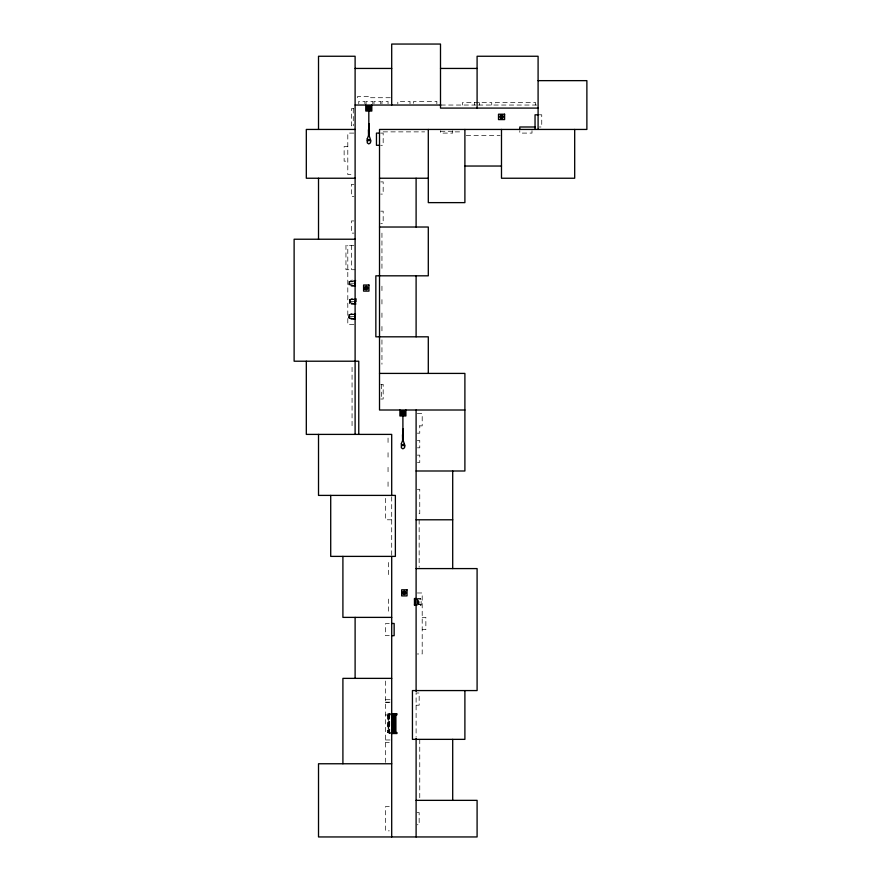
<?xml version="1.0" encoding="UTF-8"?>
<svg xmlns="http://www.w3.org/2000/svg" width="881" height="881" viewBox="0 0 881 881"><rect width="100%" height="100%" fill="white"/><g stroke="black" fill="none" stroke-linecap="round" stroke-linejoin="round"><path stroke-width="0.66" stroke-dasharray="4.41 3.3" d="M349.019 284.189L354.757 285.642M349.79 317.909L348.909 317.413M349.294 302.359L355.021 303.802M354.647 319.087L349.691 318.151L349.35 317.369M355.032 304.033L350.065 303.097L349.735 302.315M349.162 284.904L349.294 281.435M348.931 317.887L348.953 314.891L349.614 315.09M349.405 284.904L349.46 281.446M349.118 314.66L349.052 318.129L349.184 314.66M349.647 284.684L349.702 281.678M349.515 303.075L349.504 299.606M354.757 285.873L349.801 284.937L349.724 281.446M349.294 318.129L349.35 314.66M349.669 303.075L349.735 299.606M355.043 286.017C347.566 288.781 347.764 277.515 355.142 280.521M349.559 318.129L349.438 314.88M355.12 298.835L349.955 299.661L349.768 302.844M354.933 319.241C347.455 321.994 347.654 310.729 355.032 313.746M349.933 303.075L349.999 299.617M355.318 304.187C347.841 306.94 348.028 295.675 355.417 298.692M349.504 281.843L354.845 280.665M349.757 281.766L354.834 280.896M350.021 299.936L355.109 299.066M417.187 604.201L418.299 602.263L417.462 601.778L418.398 599.851L417.528 599.532M417.451 602.483L417.99 601.679M417.682 602.163L418.442 601.624L417.098 599.862M349.581 314.715L354.735 313.889M349.713 314.913L354.724 314.121M349.427 282.195L349.063 281.667L349.955 281.678M349.691 300.366L349.339 299.837L350.231 299.848M390.338 97.725L369.745 97.725L369.745 96.503L357.554 96.503L357.554 97.725M440.94 105.037L475.74 105.037M478.449 105.037L536.727 105.037M353.887 108.704L351.453 108.704L351.453 125.785L353.887 125.785M539.304 114.805L541.749 114.805L541.749 126.996L539.304 126.996M440.5 131.269L452.702 131.269M383.169 131.875L424.642 131.875M455.136 131.875L462.459 131.875M353.887 133.097L347.797 133.097L347.797 174.57L353.887 174.57M380.724 133.097L383.169 133.097L383.169 145.299L380.724 145.299M466.247 135.542L500.133 135.542M347.797 146.521L344.13 146.521L344.13 161.157L347.797 161.157M380.724 181.893L383.169 181.893L383.169 194.095L380.724 194.095M353.887 184.327L351.453 184.327L351.453 196.529L353.887 196.529M380.724 211.165L383.169 211.165L383.169 223.367L380.724 223.367M353.887 220.933L351.453 220.933L351.453 233.124L353.887 233.124M353.887 245.325L345.958 245.325L345.958 269.718L355.109 269.718M353.887 324.615L347.797 324.615L347.797 245.325M380.724 384.391L383.169 384.391L383.169 399.027L380.724 399.027M417.319 413.663L422.197 413.663L422.197 425.864L417.319 425.864M417.319 433.177L419.763 433.177L419.763 425.864M417.319 440.5L419.763 440.5L419.763 447.823L417.319 447.823M417.319 455.136L419.763 455.136L419.763 462.459L417.319 462.459M417.319 489.296L419.763 489.296L419.763 513.689L417.319 513.689M391.704 519.79L385.603 519.79L385.603 496.752M417.319 592.979L422.197 592.979L422.197 653.977L417.319 653.977M416.295 598.507L421.129 598.507L421.129 605.324L415.083 605.324M417.792 599.124L421.129 599.124M417.792 604.707L421.129 604.707M422.197 617.383L425.864 617.383L425.864 629.574L422.197 629.574M389.27 623.473L385.603 623.473L385.603 635.675L389.27 635.675M385.603 699.712L391.704 699.712M385.603 702.157L391.704 702.157M385.603 702.399L389.27 702.399M416.107 705.207L419.158 705.207L419.158 693.006L416.107 693.006L416.107 736.857M389.721 713.654L389.754 733.642M392.045 713.775L387.398 713.775L387.398 714.777L392.045 714.777M385.603 714.965L391.704 714.965M388.114 716.143L388.829 716.143M388.114 716.605L388.829 716.605M388.114 717.685L388.829 717.685M388.114 718.147L388.829 718.147M388.114 719.237L388.829 719.237M388.114 719.7L388.829 719.7M388.114 720.79L388.829 720.79M388.114 721.253L388.829 721.253M388.114 722.332L388.829 722.332M388.114 722.794L388.829 722.794M388.08 723.885L388.829 723.885M388.08 724.347L388.829 724.347M388.08 725.437L388.829 725.437M388.08 725.9L388.829 725.9M388.08 726.979L388.829 726.979M388.08 727.442L388.829 727.442M388.08 728.532L388.829 728.532M388.08 728.994L388.829 728.994M388.08 730.085L388.829 730.085M388.08 730.547L388.829 730.547M388.114 731.626L388.829 731.626M388.114 732.089L388.829 732.089M392.045 732.529L387.398 732.529L387.398 733.532L392.045 733.532M385.603 739.974L391.704 739.974M385.603 742.408L389.27 742.408M389.27 806.456L385.603 806.456L385.603 830.849L389.27 830.849M417.12 812.557L419.158 812.557L419.158 824.748L417.12 824.748M349.955 281.446L349.074 281.435L349.008 284.904L349.9 284.915M349.041 283.164L349.713 283.175M349.922 283.186L355.495 283.286M350.231 299.617L349.339 299.606L349.283 303.064L350.164 303.086M349.305 301.335L349.988 301.346M350.186 301.346L355.759 301.445M348.964 314.66L349.845 314.671M348.931 316.389L349.603 316.4M349.801 316.4L355.384 316.499M348.898 318.118L349.79 318.14M354.647 318.856L349.57 317.711M417.517 600.346L417.715 602.582M535.648 105.037L535.648 102.603L495.397 102.603L495.397 105.037M531.992 130.663L531.992 133.097L519.79 133.097L519.79 130.663M491.73 105.037L491.73 102.603L462.459 102.603L462.459 105.037M479.539 102.603L479.539 105.037M474.661 102.603L474.661 105.037M452.702 130.663L452.702 133.097L440.5 133.097L440.5 130.663M436.844 103.826L436.844 101.381L413.663 101.381L413.663 103.826M420.501 598.507L420.501 599.124M420.501 604.707L420.501 605.324M419.763 739.357L419.763 799.001M419.158 519.79L419.158 567.232M417.594 599.124L417.594 604.707M410.006 103.826L410.006 101.381L397.805 101.381L397.805 103.826M391.704 496.752L391.704 556.385M389.325 714.777L389.325 732.529M389.182 713.775L389.182 733.532M389.006 713.775L389.006 714.777M389.006 732.529L389.006 733.532M388.807 714.777L388.807 732.529M388.653 562.485L388.653 574.687M388.653 599.08L388.653 611.282M388.631 714.777L388.532 732.529M388.356 714.777L388.356 732.529M388.047 103.826L388.047 101.381L381.947 101.381L381.947 103.826M388.047 438.055L388.047 445.379M388.047 452.702L388.047 460.014M388.047 467.337L388.047 474.661M388.047 481.973L388.047 489.296M388.014 714.777L388.014 732.529M387.838 714.777L387.838 732.529M385.603 681.035L385.603 762.428M381.947 233.124L381.947 269.718M381.947 286.193L381.947 292.899M381.947 299.606L381.947 306.313M381.947 313.03L381.947 319.737M381.947 326.444L381.947 333.15M381.947 339.868L381.947 364.26M381.341 384.391L381.341 399.027M380.724 103.826L380.724 101.381L374.018 101.381L374.018 103.826M372.795 103.826L372.795 101.381L366.089 101.381L366.089 103.826M364.866 103.826L364.866 101.381L358.765 101.381L358.765 103.826M353.281 108.704L353.281 125.785M352.059 367.311L352.059 428.298M351.453 245.325L351.453 269.718M418.673 600.666L417.737 600.919L418.321 603.078L419.257 602.824L418.673 600.666M418.365 601.976L417.429 602.175L417.847 604.355L418.794 604.157L418.365 601.976M419.532 601.866L418.563 601.888L418.596 604.113L419.554 604.091L419.532 601.866"/><path stroke-width="1.32" d="M355.197 285.918L355.219 283.275L355.186 283.957M354.636 319.087L355.428 313.867L354.933 319.241M355.23 283.275L354.746 285.873M355.076 319.131L355.175 313.856M355.506 301.445L355.021 304.033M355.043 286.017L355.142 280.521M355.318 304.187L355.803 299.055L355.241 299.033L355.814 298.813M355.561 298.802L355.495 301.445M369.106 135.905L369.216 123.891M403.19 440.819L403.3 428.794M355.021 281.931L355.539 280.643M355.252 281.942L354.834 280.665M354.867 315.805L354.867 317.898L355.098 315.816M355.472 300.839L355.528 300.047M354.867 315.883L355.142 315.101L355.098 315.894M367.267 140.85L367.718 139.121M367.366 108.055L368.82 106.601L370.262 108.055L368.82 109.508L367.366 108.055L369.139 108.055L368.5 108.055M401.45 412.958L402.903 411.515L404.357 412.958L403.927 413.982L401.879 413.982L401.45 412.958L402.903 412.638L402.903 411.515M366.595 110.279L366.595 105.83L371.033 105.83L371.033 110.279L366.595 110.279L367.223 109.651M367.795 109.079L368.588 108.275M369.04 107.823L369.844 107.03M370.416 106.458L371.033 105.83M400.679 415.182L401.307 414.555L405.128 415.182L400.679 415.182L400.679 410.744L405.128 410.744L405.128 415.182M401.879 413.982L402.672 413.189M403.234 412.627L402.573 413.288L403.927 411.934M354.955 283.88L354.977 284.673L355.186 283.88M355.109 68.443L391.704 68.443M440.5 68.443L477.095 68.443M538.093 80.645L586.878 80.645L586.878 129.441L379.513 129.441L379.513 410.006L464.893 410.006M355.109 105.037L440.94 105.037M369.139 108.055L370.262 108.055M538.093 108.088L440.5 108.088L440.5 44.05L391.704 44.05L391.704 105.037M538.093 114.805L535.042 114.805L535.042 129.441M535.042 126.996L519.79 126.996L519.79 129.441M355.109 129.441L306.313 129.441L306.313 178.237L355.109 178.237M379.513 133.097L376.462 133.097L376.462 145.299L379.513 145.299M464.893 166.035L501.487 166.035M379.513 178.237L428.298 178.237M379.513 227.023L428.298 227.023L428.298 275.819L375.846 275.819L375.846 336.817L428.298 336.817L428.298 373.412M355.109 239.225L294.122 239.225L294.122 361.21L358.765 361.21L358.765 434.399M379.513 373.412L464.893 373.412L464.893 470.994L416.107 470.994M404.357 412.958L403.223 412.958L403.927 413.982M416.107 519.79L452.702 519.79M416.107 568.586L477.095 568.586L477.095 690.572L412.44 690.572L412.44 739.357L464.893 739.357L464.893 690.572M416.206 598.507L414.466 598.507L414.466 605.324L416.206 605.324M414.466 599.124L416.548 599.124M414.466 604.707L416.548 604.707M391.704 617.383L342.907 617.383L342.907 556.385M391.704 623.473L394.148 623.473L394.148 635.675L391.704 635.675M391.704 678.37L342.907 678.37L342.907 763.761M391.483 713.775L397.034 713.775M391.483 714.777L397.034 714.777M391.483 732.529L397.034 732.529M391.483 733.532L397.034 733.532M391.704 763.761L318.515 763.761L318.515 836.95L477.095 836.95L477.095 800.355L416.107 800.355M355.131 285.697L354.988 283.275L354.955 283.957M355.539 280.874L355.098 280.731M354.878 283.275L355.495 283.286M354.878 285.675L355.45 285.686M354.878 285.907L355.45 285.918M355.142 301.434L355.759 301.445M355.153 303.846L355.726 303.857M355.153 304.077L355.715 304.088M355.428 314.099L354.724 314.121M354.768 316.488L355.384 316.499M354.768 318.9L355.34 318.911M354.768 319.131L355.34 319.142M366.595 105.83L367.223 106.458M367.795 107.03L368.588 107.823M369.04 108.275L369.844 109.079M370.416 109.651L371.033 110.279M400.679 410.744L401.307 414.048M401.879 411.934L402.672 412.737M403.994 444.024L404.456 445.753M402.496 434.652L402.617 440.819M368.412 129.738L368.522 135.905M574.687 129.441L574.687 178.237L501.487 178.237L501.487 129.441M538.093 129.441L538.093 56.252L477.095 56.252L477.095 108.088M464.893 129.441L464.893 202.63L428.298 202.63L428.298 129.441M452.702 470.994L452.702 568.586M452.702 739.357L452.702 800.355M416.107 178.237L416.107 227.023M416.107 275.819L416.107 336.817M416.107 410.006L416.107 691.662M416.107 738.234L416.107 836.95M415.248 599.95L415.248 603.892M415.083 604.707L415.083 605.324M405.899 409.962L405.899 415.964L399.897 415.964L399.897 409.962M402.903 413.277L402.903 440.819M396.032 713.775L396.032 714.777M395.877 713.775L395.888 732.529M395.36 714.777L395.36 732.529M394.941 713.775L394.941 714.777M394.765 714.777L394.798 732.529M394.6 732.309L394.6 713.654L392.254 713.654L392.254 732.309M393.543 713.654L393.499 732.309M393.355 713.654L393.389 732.309M392.1 713.654L392.1 732.309M391.704 495.397L391.704 434.399L306.313 434.399L306.313 361.21M391.704 556.385L391.704 836.95M371.815 105.048L371.815 111.05L365.813 111.05L365.813 105.048M370.416 106.975L370.416 109.134M368.82 106.601L368.82 107.735M368.82 108.374L368.82 135.905M355.109 434.399L355.109 56.252L318.515 56.252L318.515 129.441M355.109 617.383L355.109 678.37M330.716 495.397L330.716 556.385L395.371 556.385L395.371 495.397L318.515 495.397L318.515 434.399M318.515 178.237L318.515 239.225M367.267 138.791L367.267 142.909L368.82 143.922L370.372 142.909L370.912 140.85L369.216 135.905L368.412 135.905L367.267 138.791M401.351 443.694L401.351 447.823L402.903 448.836L404.456 447.823L404.996 445.753L403.3 440.819L402.496 440.819L401.351 443.694M369.216 108.286C368.621 108.947 368.544 107.064 369.15 108.385M403.3 413.2L402.496 413.2L403.3 413.2M368.159 107.394L368.159 108.715L369.469 108.715L369.469 107.394L368.159 107.394M402.243 412.308L402.243 413.618L403.564 413.618L403.564 412.308L402.243 412.308M502.544 116.16L501.542 118.109L500.474 116.16L502.544 116.16M367.476 288.076L365.527 289.144L365.527 287.074L367.476 288.076M405.557 592.858L403.608 593.926L403.608 591.856L405.557 592.858M370.846 106.028L366.793 106.028L366.793 110.081L370.846 110.081L370.846 106.028M504.604 114.211L498.503 114.211L498.503 119.585L504.604 119.585L504.604 114.211M369.403 139.749L368.39 139.749L368.39 140.696L369.403 140.696L369.403 139.749M368.952 285.015L363.578 285.015L363.578 291.115L368.952 291.115L368.952 285.015M404.93 410.931L400.877 410.931L400.877 414.995L404.93 414.995L404.93 410.931M403.487 444.663L402.474 444.663L402.474 445.61L403.487 445.61L403.487 444.663M407.033 589.796L401.659 589.796L401.659 595.897L407.033 595.897L407.033 589.796M403.3 594.157A1.707 1.707 0 0 0 406.02 593.012A1.707 1.707 0 0 0 403.663 591.228A1.707 1.707 0 0 0 403.3 594.157M500.573 118.241A1.707 1.707 0 0 0 503.293 117.085A1.707 1.707 0 0 0 500.937 115.301A1.707 1.707 0 0 0 500.573 118.241M365.219 289.375A1.707 1.707 0 0 0 367.939 288.23A1.707 1.707 0 0 0 365.582 286.446A1.707 1.707 0 0 0 365.219 289.375"/></g></svg>
